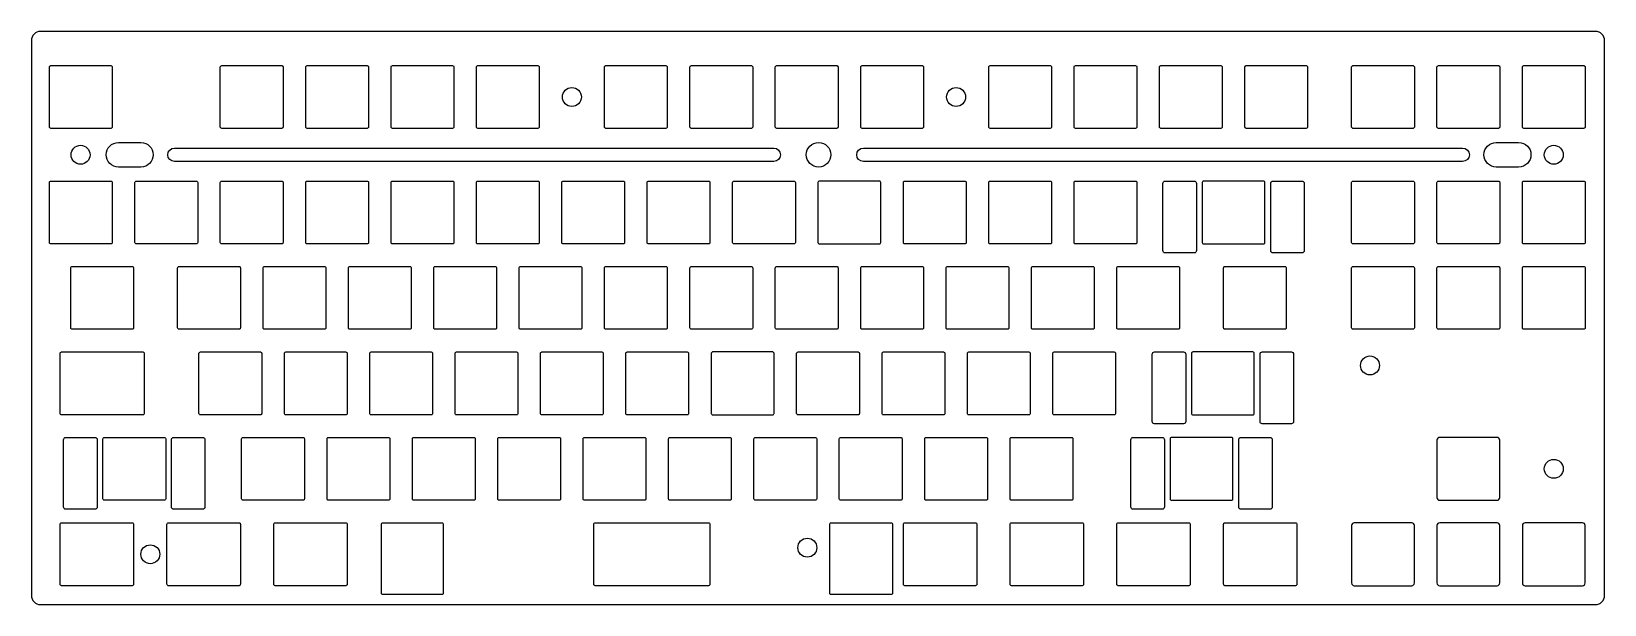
# Model space of a CAD drawing. Header units: millimetres. Extents: x -2 to 349, y -128 to 0.
import ezdxf

# ---------------------------------------------------------------- set-up
doc = ezdxf.new("R2010")
doc.units = ezdxf.units.MM
doc.layers.get('0').update_dxf_attribs({"linetype": 'CONTINUOUS'})

msp = doc.modelspace()

# ---------------------------------------------------------------- linework, layer by layer
for points in [[(0.34, -127.73), (347.32, -127.73, 0.414214), (349.32, -125.73), (349.32, -1.97, 0.414214), (347.32, 0.03), (0.34, 0.03, 0.414214), (-1.66, -1.97), (-1.66, -125.73, 0.414214)], [(2.38, -21.28), (2.38, -7.88, -0.414214), (2.68, -7.58), (16.08, -7.58, -0.414214), (16.38, -7.88), (16.38, -21.28, -0.414214), (16.08, -21.58), (2.68, -21.58, -0.414214)], [(40.48, -21.28), (40.48, -7.88, -0.414214), (40.78, -7.58), (54.18, -7.58, -0.414214), (54.48, -7.88), (54.48, -21.28, -0.414214), (54.18, -21.58), (40.78, -21.58, -0.414214)], [(59.53, -21.28), (59.53, -7.88, -0.414214), (59.83, -7.58), (73.23, -7.58, -0.414214), (73.53, -7.88), (73.53, -21.28, -0.414214), (73.23, -21.58), (59.83, -21.58, -0.414214)], [(92.58, -7.88), (92.58, -21.28, -0.414214), (92.28, -21.58), (78.88, -21.58, -0.414214), (78.58, -21.28), (78.58, -7.88, -0.414214), (78.88, -7.58), (92.28, -7.58, -0.414214)], [(111.63, -7.88), (111.63, -21.28, -0.414214), (111.33, -21.58), (97.93, -21.58, -0.414214), (97.63, -21.28), (97.63, -7.88, -0.414214), (97.93, -7.58), (111.33, -7.58, -0.414214)], [(140.21, -7.88), (140.21, -21.28, -0.414214), (139.91, -21.58), (126.51, -21.58, -0.414214), (126.21, -21.28), (126.21, -7.88, -0.414214), (126.51, -7.58), (139.91, -7.58, -0.414214)], [(159.26, -7.88), (159.26, -21.28, -0.414214), (158.96, -21.58), (145.56, -21.58, -0.414214), (145.26, -21.28), (145.26, -7.88, -0.414214), (145.56, -7.58), (158.96, -7.58, -0.414214)], [(178.31, -7.88), (178.31, -21.28, -0.414214), (178.01, -21.58), (164.61, -21.58, -0.414214), (164.31, -21.28), (164.31, -7.88, -0.414214), (164.61, -7.58), (178.01, -7.58, -0.414214)], [(197.36, -7.88), (197.36, -21.28, -0.414214), (197.06, -21.58), (183.66, -21.58, -0.414214), (183.36, -21.28), (183.36, -7.88, -0.414214), (183.66, -7.58), (197.06, -7.58, -0.414214)], [(225.93, -7.88), (225.93, -21.28, -0.414214), (225.63, -21.58), (212.23, -21.58, -0.414214), (211.93, -21.28), (211.93, -7.88, -0.414214), (212.23, -7.58), (225.63, -7.58, -0.414214)], [(244.98, -7.88), (244.98, -21.28, -0.414214), (244.68, -21.58), (231.28, -21.58, -0.414214), (230.98, -21.28), (230.98, -7.88, -0.414214), (231.28, -7.58), (244.68, -7.58, -0.414214)], [(264.03, -7.88), (264.03, -21.28, -0.414214), (263.73, -21.58), (250.33, -21.58, -0.414214), (250.03, -21.28), (250.03, -7.88, -0.414214), (250.33, -7.58), (263.73, -7.58, -0.414214)], [(283.08, -7.88), (283.08, -21.28, -0.414214), (282.78, -21.58), (269.38, -21.58, -0.414214), (269.08, -21.28), (269.08, -7.88, -0.414214), (269.38, -7.58), (282.78, -7.58, -0.414214)], [(292.89, -21.28), (292.89, -7.88, -0.414214), (293.19, -7.58), (306.59, -7.58, -0.414214), (306.89, -7.88), (306.89, -21.28, -0.414214), (306.59, -21.58), (293.19, -21.58, -0.414214)], [(311.94, -21.28), (311.94, -7.88, -0.414214), (312.24, -7.58), (325.64, -7.58, -0.414214), (325.94, -7.88), (325.94, -21.28, -0.414214), (325.64, -21.58), (312.24, -21.58, -0.414214)], [(330.99, -21.28), (330.99, -7.88, -0.414214), (331.29, -7.58), (344.69, -7.58, -0.414214), (344.99, -7.88), (344.99, -21.28, -0.414214), (344.69, -21.58), (331.29, -21.58, -0.414214)], [(22.76, -30.21), (17.76, -30.21, -1), (17.76, -24.71), (22.76, -24.71, -1)], [(30.26, -25.96), (163.96, -25.96, -1), (163.96, -28.96), (30.26, -28.96, -1)], [(183.96, -25.96), (317.66, -25.96, -1), (317.66, -28.96), (183.96, -28.96, -1)], [(330.16, -30.21), (325.16, -30.21, -1), (325.16, -24.71), (330.16, -24.71, -1)], [(16.38, -33.63), (16.38, -47.03, -0.414214), (16.08, -47.33), (2.68, -47.33, -0.414214), (2.38, -47.03), (2.38, -33.63, -0.414214), (2.68, -33.33), (16.08, -33.33, -0.414214)], [(21.43, -47.03), (21.43, -33.63, -0.414214), (21.73, -33.33), (35.13, -33.33, -0.414214), (35.43, -33.63), (35.43, -47.03, -0.414214), (35.13, -47.33), (21.73, -47.33, -0.414214)], [(54.48, -33.63), (54.48, -47.03, -0.414214), (54.18, -47.33), (40.78, -47.33, -0.414214), (40.48, -47.03), (40.48, -33.63, -0.414214), (40.78, -33.33), (54.18, -33.33, -0.414214)], [(59.53, -47.03), (59.53, -33.63, -0.414214), (59.83, -33.33), (73.23, -33.33, -0.414214), (73.53, -33.63), (73.53, -47.03, -0.414214), (73.23, -47.33), (59.83, -47.33, -0.414214)], [(92.58, -33.63), (92.58, -47.03, -0.414214), (92.28, -47.33), (78.88, -47.33, -0.414214), (78.58, -47.03), (78.58, -33.63, -0.414214), (78.88, -33.33), (92.28, -33.33, -0.414214)], [(97.63, -47.03), (97.63, -33.63, -0.414214), (97.93, -33.33), (111.33, -33.33, -0.414214), (111.63, -33.63), (111.63, -47.03, -0.414214), (111.33, -47.33), (97.93, -47.33, -0.414214)], [(130.68, -33.63), (130.68, -47.03, -0.414214), (130.38, -47.33), (116.98, -47.33, -0.414214), (116.68, -47.03), (116.68, -33.63, -0.414214), (116.98, -33.33), (130.38, -33.33, -0.414214)], [(149.73, -33.63), (149.73, -47.03, -0.414214), (149.43, -47.33), (136.03, -47.33, -0.414214), (135.73, -47.03), (135.73, -33.63, -0.414214), (136.03, -33.33), (149.43, -33.33, -0.414214)], [(168.78, -33.63), (168.78, -47.03, -0.414214), (168.48, -47.33), (155.08, -47.33, -0.414214), (154.78, -47.03), (154.78, -33.63, -0.414214), (155.08, -33.33), (168.48, -33.33, -0.414214)], [(187.83, -33.63, 0.414214), (187.53, -33.33), (174.13, -33.33, 0.414214), (173.83, -33.63), (173.83, -47.03, 0.414214), (174.13, -47.33), (187.53, -47.33, 0.414214), (187.83, -47.03)], [(193.18, -33.33), (206.58, -33.33, -0.414214), (206.88, -33.63), (206.88, -47.03, -0.414214), (206.58, -47.33), (193.18, -47.33, -0.414214), (192.88, -47.03), (192.88, -33.63, -0.414214)], [(212.23, -33.33), (225.63, -33.33, -0.414214), (225.93, -33.63), (225.93, -47.03, -0.414214), (225.63, -47.33), (212.23, -47.33, -0.414214), (211.93, -47.03), (211.93, -33.63, -0.414214)], [(231.28, -33.33), (244.68, -33.33, -0.414214), (244.98, -33.63), (244.98, -47.03, -0.414214), (244.68, -47.33), (231.28, -47.33, -0.414214), (230.98, -47.03), (230.98, -33.63, -0.414214)], [(257.78, -49.33), (251.28, -49.33, -0.414214), (250.78, -48.83), (250.78, -33.83, -0.414214), (251.28, -33.33), (257.78, -33.33, -0.414214), (258.28, -33.83), (258.28, -48.83, -0.414214)], [(273.56, -33.63, 0.414214), (273.26, -33.33), (259.86, -33.33, 0.414214), (259.56, -33.63), (259.56, -47.03, 0.414214), (259.86, -47.33), (273.26, -47.33, 0.414214), (273.56, -47.03)], [(281.83, -49.33), (275.33, -49.33, -0.414214), (274.83, -48.83), (274.83, -33.83, -0.414214), (275.33, -33.33), (281.83, -33.33, -0.414214), (282.33, -33.83), (282.33, -48.83, -0.414214)], [(306.89, -33.63), (306.89, -47.03, -0.414214), (306.59, -47.33), (293.19, -47.33, -0.414214), (292.89, -47.03), (292.89, -33.63, -0.414214), (293.19, -33.33), (306.59, -33.33, -0.414214)], [(311.94, -47.03), (311.94, -33.63, -0.414214), (312.24, -33.33), (325.64, -33.33, -0.414214), (325.94, -33.63), (325.94, -47.03, -0.414214), (325.64, -47.33), (312.24, -47.33, -0.414214)], [(330.99, -47.03), (330.99, -33.63, -0.414214), (331.29, -33.33), (344.69, -33.33, -0.414214), (344.99, -33.63), (344.99, -47.03, -0.414214), (344.69, -47.33), (331.29, -47.33, -0.414214)], [(21.14, -52.68), (21.14, -66.08, -0.414214), (20.84, -66.38), (7.44, -66.38, -0.414214), (7.14, -66.08), (7.14, -52.68, -0.414214), (7.44, -52.38), (20.84, -52.38, -0.414214)], [(30.96, -66.08), (30.96, -52.68, -0.414214), (31.26, -52.38), (44.66, -52.38, -0.414214), (44.96, -52.68), (44.96, -66.08, -0.414214), (44.66, -66.38), (31.26, -66.38, -0.414214)], [(64.01, -52.68), (64.01, -66.08, -0.414214), (63.71, -66.38), (50.31, -66.38, -0.414214), (50.01, -66.08), (50.01, -52.68, -0.414214), (50.31, -52.38), (63.71, -52.38, -0.414214)], [(69.06, -66.08), (69.06, -52.68, -0.414214), (69.36, -52.38), (82.76, -52.38, -0.414214), (83.06, -52.68), (83.06, -66.08, -0.414214), (82.76, -66.38), (69.36, -66.38, -0.414214)], [(102.11, -52.68), (102.11, -66.08, -0.414214), (101.81, -66.38), (88.41, -66.38, -0.414214), (88.11, -66.08), (88.11, -52.68, -0.414214), (88.41, -52.38), (101.81, -52.38, -0.414214)], [(121.16, -52.68), (121.16, -66.08, -0.414214), (120.86, -66.38), (107.46, -66.38, -0.414214), (107.16, -66.08), (107.16, -52.68, -0.414214), (107.46, -52.38), (120.86, -52.38, -0.414214)], [(140.21, -52.68), (140.21, -66.08, -0.414214), (139.91, -66.38), (126.51, -66.38, -0.414214), (126.21, -66.08), (126.21, -52.68, -0.414214), (126.51, -52.38), (139.91, -52.38, -0.414214)], [(145.26, -66.08), (145.26, -52.68, -0.414214), (145.56, -52.38), (158.96, -52.38, -0.414214), (159.26, -52.68), (159.26, -66.08, -0.414214), (158.96, -66.38), (145.56, -66.38, -0.414214)], [(178.31, -52.68), (178.31, -66.08, -0.414214), (178.01, -66.38), (164.61, -66.38, -0.414214), (164.31, -66.08), (164.31, -52.68, -0.414214), (164.61, -52.38), (178.01, -52.38, -0.414214)], [(197.36, -52.68), (197.36, -66.08, -0.414214), (197.06, -66.38), (183.66, -66.38, -0.414214), (183.36, -66.08), (183.36, -52.68, -0.414214), (183.66, -52.38), (197.06, -52.38, -0.414214)], [(216.41, -52.68), (216.41, -66.08, -0.414214), (216.11, -66.38), (202.71, -66.38, -0.414214), (202.41, -66.08), (202.41, -52.68, -0.414214), (202.71, -52.38), (216.11, -52.38, -0.414214)], [(235.46, -52.68), (235.46, -66.08, -0.414214), (235.16, -66.38), (221.76, -66.38, -0.414214), (221.46, -66.08), (221.46, -52.68, -0.414214), (221.76, -52.38), (235.16, -52.38, -0.414214)], [(240.51, -66.08), (240.51, -52.68, -0.414214), (240.81, -52.38), (254.21, -52.38, -0.414214), (254.51, -52.68), (254.51, -66.08, -0.414214), (254.21, -66.38), (240.81, -66.38, -0.414214)], [(264.32, -66.08), (264.32, -52.68, -0.414214), (264.62, -52.38), (278.02, -52.38, -0.414214), (278.32, -52.68), (278.32, -66.08, -0.414214), (278.02, -66.38), (264.62, -66.38, -0.414214)], [(306.89, -52.68), (306.89, -66.08, -0.414214), (306.59, -66.38), (293.19, -66.38, -0.414214), (292.89, -66.08), (292.89, -52.68, -0.414214), (293.19, -52.38), (306.59, -52.38, -0.414214)], [(311.94, -66.08), (311.94, -52.68, -0.414214), (312.24, -52.38), (325.64, -52.38, -0.414214), (325.94, -52.68), (325.94, -66.08, -0.414214), (325.64, -66.38), (312.24, -66.38, -0.414214)], [(344.99, -52.68), (344.99, -66.08, -0.414214), (344.69, -66.38), (331.29, -66.38, -0.414214), (330.99, -66.08), (330.99, -52.68, -0.414214), (331.29, -52.38), (344.69, -52.38, -0.414214)], [(23.22, -85.43), (5.06, -85.43, -0.414214), (4.76, -85.13), (4.76, -71.73, -0.414214), (5.06, -71.43), (23.22, -71.43, -0.414214), (23.52, -71.73), (23.52, -85.13, -0.414214)], [(36.02, -71.43), (49.42, -71.43, -0.414214), (49.72, -71.73), (49.72, -85.13, -0.414214), (49.42, -85.43), (36.02, -85.43, -0.414214), (35.72, -85.13), (35.72, -71.73, -0.414214)], [(68.77, -71.73), (68.77, -85.13, -0.414214), (68.47, -85.43), (55.07, -85.43, -0.414214), (54.77, -85.13), (54.77, -71.73, -0.414214), (55.07, -71.43), (68.47, -71.43, -0.414214)], [(87.82, -71.73), (87.82, -85.13, -0.414214), (87.52, -85.43), (74.12, -85.43, -0.414214), (73.82, -85.13), (73.82, -71.73, -0.414214), (74.12, -71.43), (87.52, -71.43, -0.414214)], [(106.87, -71.73), (106.87, -85.13, -0.414214), (106.57, -85.43), (93.17, -85.43, -0.414214), (92.87, -85.13), (92.87, -71.73, -0.414214), (93.17, -71.43), (106.57, -71.43, -0.414214)], [(111.92, -85.13), (111.92, -71.73, -0.414214), (112.22, -71.43), (125.62, -71.43, -0.414214), (125.92, -71.73), (125.92, -85.13, -0.414214), (125.62, -85.43), (112.22, -85.43, -0.414214)], [(144.97, -71.73), (144.97, -85.13, -0.414214), (144.67, -85.43), (131.27, -85.43, -0.414214), (130.97, -85.13), (130.97, -71.73, -0.414214), (131.27, -71.43), (144.67, -71.43, -0.414214)], [(164.02, -71.73, 0.414214), (163.72, -71.43), (150.32, -71.43, 0.414214), (150.02, -71.73), (150.02, -85.13, 0.414214), (150.32, -85.43), (163.72, -85.43, 0.414214), (164.02, -85.13)], [(169.37, -71.43), (182.77, -71.43, -0.414214), (183.07, -71.73), (183.07, -85.13, -0.414214), (182.77, -85.43), (169.37, -85.43, -0.414214), (169.07, -85.13), (169.07, -71.73, -0.414214)], [(188.42, -71.43), (201.82, -71.43, -0.414214), (202.12, -71.73), (202.12, -85.13, -0.414214), (201.82, -85.43), (188.42, -85.43, -0.414214), (188.12, -85.13), (188.12, -71.73, -0.414214)], [(207.47, -71.43), (220.87, -71.43, -0.414214), (221.17, -71.73), (221.17, -85.13, -0.414214), (220.87, -85.43), (207.47, -85.43, -0.414214), (207.17, -85.13), (207.17, -71.73, -0.414214)], [(226.52, -71.43), (239.92, -71.43, -0.414214), (240.22, -71.73), (240.22, -85.13, -0.414214), (239.92, -85.43), (226.52, -85.43, -0.414214), (226.22, -85.13), (226.22, -71.73, -0.414214)], [(248.9, -71.43), (255.4, -71.43, -0.414214), (255.9, -71.93), (255.9, -86.93, -0.414214), (255.4, -87.43), (248.9, -87.43, -0.414214), (248.4, -86.93), (248.4, -71.93, -0.414214)], [(271.17, -71.73, 0.414214), (270.87, -71.43), (257.47, -71.43, 0.414214), (257.17, -71.73), (257.17, -85.13, 0.414214), (257.47, -85.43), (270.87, -85.43, 0.414214), (271.17, -85.13)], [(279.45, -87.43), (272.95, -87.43, -0.414214), (272.45, -86.93), (272.45, -71.93, -0.414214), (272.95, -71.43), (279.45, -71.43, -0.414214), (279.95, -71.93), (279.95, -86.93, -0.414214)], [(12.51, -106.48), (6.01, -106.48, -0.414214), (5.51, -105.98), (5.51, -90.98, -0.414214), (6.01, -90.48), (12.51, -90.48, -0.414214), (13.01, -90.98), (13.01, -105.98, -0.414214)], [(27.99, -104.48), (14.59, -104.48, -0.414214), (14.29, -104.18), (14.29, -90.78, -0.414214), (14.59, -90.48), (27.99, -90.48, -0.414214), (28.29, -90.78), (28.29, -104.18, -0.414214)], [(36.56, -106.48), (30.06, -106.48, -0.414214), (29.56, -105.98), (29.56, -90.98, -0.414214), (30.06, -90.48), (36.56, -90.48, -0.414214), (37.06, -90.98), (37.06, -105.98, -0.414214)], [(45.54, -90.48), (58.94, -90.48, -0.414214), (59.24, -90.78), (59.24, -104.18, -0.414214), (58.94, -104.48), (45.54, -104.48, -0.414214), (45.24, -104.18), (45.24, -90.78, -0.414214)], [(64.59, -90.48), (77.99, -90.48, -0.414214), (78.29, -90.78), (78.29, -104.18, -0.414214), (77.99, -104.48), (64.59, -104.48, -0.414214), (64.29, -104.18), (64.29, -90.78, -0.414214)], [(83.64, -90.48), (97.04, -90.48, -0.414214), (97.34, -90.78), (97.34, -104.18, -0.414214), (97.04, -104.48), (83.64, -104.48, -0.414214), (83.34, -104.18), (83.34, -90.78, -0.414214)], [(102.69, -90.48), (116.09, -90.48, -0.414214), (116.39, -90.78), (116.39, -104.18, -0.414214), (116.09, -104.48), (102.69, -104.48, -0.414214), (102.39, -104.18), (102.39, -90.78, -0.414214)], [(121.74, -90.48), (135.14, -90.48, -0.414214), (135.44, -90.78), (135.44, -104.18, -0.414214), (135.14, -104.48), (121.74, -104.48, -0.414214), (121.44, -104.18), (121.44, -90.78, -0.414214)], [(140.79, -90.48), (154.19, -90.48, -0.414214), (154.49, -90.78), (154.49, -104.18, -0.414214), (154.19, -104.48), (140.79, -104.48, -0.414214), (140.49, -104.18), (140.49, -90.78, -0.414214)], [(159.84, -90.48), (173.24, -90.48, -0.414214), (173.54, -90.78), (173.54, -104.18, -0.414214), (173.24, -104.48), (159.84, -104.48, -0.414214), (159.54, -104.18), (159.54, -90.78, -0.414214)], [(192.29, -104.48), (178.89, -104.48, -0.414214), (178.59, -104.18), (178.59, -90.78, -0.414214), (178.89, -90.48), (192.29, -90.48, -0.414214), (192.59, -90.78), (192.59, -104.18, -0.414214)], [(197.94, -90.48), (211.34, -90.48, -0.414214), (211.64, -90.78), (211.64, -104.18, -0.414214), (211.34, -104.48), (197.94, -104.48, -0.414214), (197.64, -104.18), (197.64, -90.78, -0.414214)], [(216.99, -90.48), (230.39, -90.48, -0.414214), (230.69, -90.78), (230.69, -104.18, -0.414214), (230.39, -104.48), (216.99, -104.48, -0.414214), (216.69, -104.18), (216.69, -90.78, -0.414214)], [(250.64, -106.48), (244.14, -106.48, -0.414214), (243.64, -105.98), (243.64, -90.98, -0.414214), (244.14, -90.48), (250.64, -90.48, -0.414214), (251.14, -90.98), (251.14, -105.98, -0.414214)], [(266.41, -90.78, 0.414214), (266.11, -90.48), (252.71, -90.48, 0.414214), (252.41, -90.78), (252.41, -104.18, 0.414214), (252.71, -104.48), (266.11, -104.48, 0.414214), (266.41, -104.18)], [(274.69, -106.48), (268.19, -106.48, -0.414214), (267.69, -105.98), (267.69, -90.98, -0.414214), (268.19, -90.48), (274.69, -90.48, -0.414214), (275.19, -90.98), (275.19, -105.98, -0.414214)], [(325.94, -91.08, 0.414214), (325.34, -90.48), (312.54, -90.48, 0.414214), (311.94, -91.08), (311.94, -103.88, 0.414214), (312.54, -104.48), (325.34, -104.48, 0.414214), (325.94, -103.88)], [(20.84, -123.53), (5.06, -123.53, -0.414214), (4.76, -123.23), (4.76, -109.83, -0.414214), (5.06, -109.53), (20.84, -109.53, -0.414214), (21.14, -109.83), (21.14, -123.23, -0.414214)], [(44.66, -123.53), (28.87, -123.53, -0.414214), (28.57, -123.23), (28.57, -109.83, -0.414214), (28.87, -109.53), (44.66, -109.53, -0.414214), (44.96, -109.83), (44.96, -123.23, -0.414214)], [(68.47, -123.53), (52.69, -123.53, -0.414214), (52.39, -123.23), (52.39, -109.83, -0.414214), (52.69, -109.53), (68.47, -109.53, -0.414214), (68.77, -109.83), (68.77, -123.23, -0.414214)], [(76.75, -109.53), (89.9, -109.53, -0.414214), (90.2, -109.83), (90.2, -125.23, -0.414214), (89.9, -125.53), (76.75, -125.53, -0.414214), (76.45, -125.23), (76.45, -109.83, -0.414214)], [(123.82, -123.23), (123.82, -109.83, -0.414214), (124.12, -109.53), (149.43, -109.53, -0.414214), (149.73, -109.83), (149.73, -123.23, -0.414214), (149.43, -123.53), (124.12, -123.53, -0.414214)], [(190.45, -109.83), (190.45, -125.23, -0.414214), (190.15, -125.53), (176.75, -125.53, -0.414214), (176.45, -125.23), (176.45, -109.83, -0.414214), (176.75, -109.53), (190.15, -109.53, -0.414214)], [(193.18, -109.53), (208.96, -109.53, -0.414214), (209.26, -109.83), (209.26, -123.23, -0.414214), (208.96, -123.53), (193.18, -123.53, -0.414214), (192.88, -123.23), (192.88, -109.83, -0.414214)], [(232.77, -123.53), (216.99, -123.53, -0.414214), (216.69, -123.23), (216.69, -109.83, -0.414214), (216.99, -109.53), (232.77, -109.53, -0.414214), (233.07, -109.83), (233.07, -123.23, -0.414214)], [(256.59, -123.53), (240.81, -123.53, -0.414214), (240.51, -123.23), (240.51, -109.83, -0.414214), (240.81, -109.53), (256.59, -109.53, -0.414214), (256.89, -109.83), (256.89, -123.23, -0.414214)], [(264.32, -123.23), (264.32, -109.83, -0.414214), (264.62, -109.53), (280.4, -109.53, -0.414214), (280.7, -109.83), (280.7, -123.23, -0.414214), (280.4, -123.53), (264.62, -123.53, -0.414214)], [(292.89, -122.93, 0.414214), (293.49, -123.53), (306.29, -123.53, 0.414214), (306.89, -122.93), (306.89, -110.13, 0.414214), (306.29, -109.53), (293.49, -109.53, 0.414214), (292.89, -110.13)], [(311.94, -122.93, 0.414214), (312.54, -123.53), (325.34, -123.53, 0.414214), (325.94, -122.93), (325.94, -110.13, 0.414214), (325.34, -109.53), (312.54, -109.53, 0.414214), (311.94, -110.13)], [(330.99, -122.93, 0.414214), (331.59, -123.53), (344.39, -123.53, 0.414214), (344.99, -122.93), (344.99, -110.13, 0.414214), (344.39, -109.53), (331.59, -109.53, 0.414214), (330.99, -110.13)]]:
    msp.add_lwpolyline(points, format="xyb", close=True)
for centre, radius in [((118.92, -14.58), 2.11), ((204.64, -14.58), 2.11), ((9.3, -27.46), 2.11), ((173.96, -27.46), 2.75), ((337.99, -27.46), 2.11), ((296.99, -74.42), 2.11), ((337.99, -97.48), 2.11), ((24.86, -116.53), 2.11), ((171.45, -115.06), 2.11)]:
    msp.add_circle(centre, radius)

doc.saveas('drawing.dxf')
